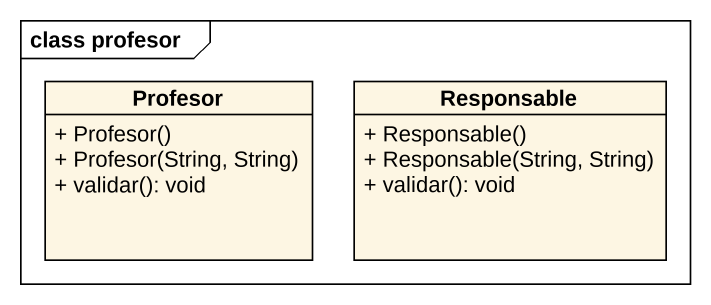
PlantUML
@startuml
mainframe class profesor
hide circle
hide empty members
skinparam classAttributeIconSize 0
class Profesor {
  + Profesor()
  + Profesor(String, String)
  + validar(): void
}
class Responsable {
  + Responsable()
  + Responsable(String, String)
  + validar(): void
}
@enduml
